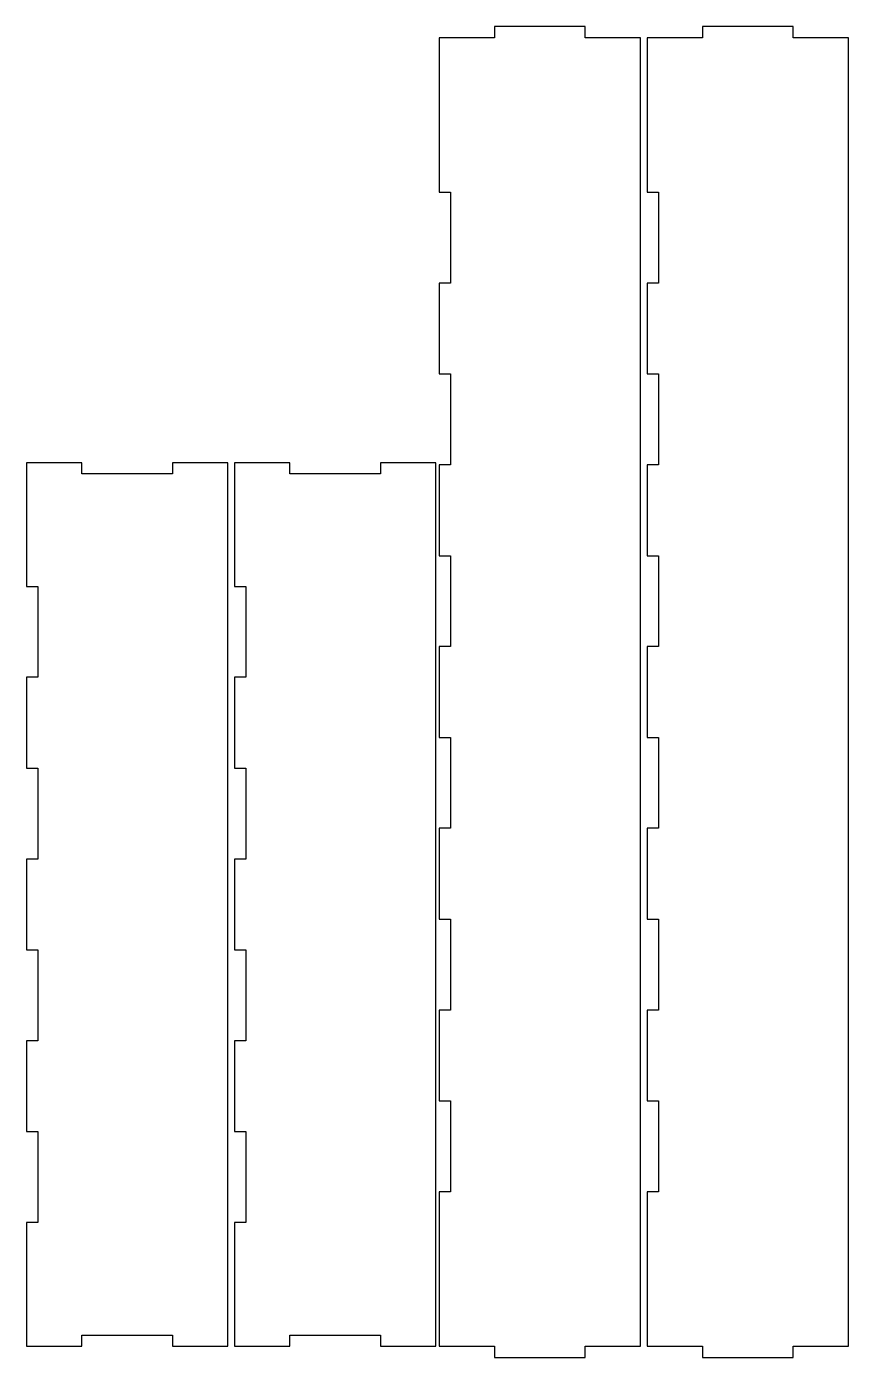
# Model space of a CAD drawing. Header units: millimetres. Extents: x 620 to 988, y 181 to 776.
import ezdxf

# ---------------------------------------------------------------- set-up
doc = ezdxf.new("R2010")
doc.units = ezdxf.units.MM
doc.header["$MEASUREMENT"] = 0
for name, color, linetype in [('back_outsideCutPath', 7, 'CONTINUOUS'), ('front_outsideCutPath', 7, 'CONTINUOUS'), ('left_outsideCutPath', 7, 'CONTINUOUS'), ('right_outsideCutPath', 7, 'CONTINUOUS')]:
    doc.layers.add(name, color=color, linetype=linetype)

msp = doc.modelspace()

# ---------------------------------------------------------------- linework, layer by layer
at = {"layer": 'back_outsideCutPath'}
for p, q in [((738.14, 581), (713.45, 581)), ((713.45, 581), (713.45, 525.69)), ((738.14, 576), (738.14, 581)), ((803.45, 581), (778.77, 581)), ((778.77, 581), (778.77, 576)), ((803.45, 186), (803.45, 581)), ((778.77, 576), (738.14, 576)), ((713.45, 525.69), (718.45, 525.69)), ((718.45, 525.69), (718.45, 485.06)), ((718.45, 485.06), (713.45, 485.06)), ((713.45, 485.06), (713.45, 444.44)), ((713.45, 444.44), (718.45, 444.44)), ((718.45, 444.44), (718.45, 403.81)), ((718.45, 403.81), (713.45, 403.81)), ((713.45, 403.81), (713.45, 363.19)), ((713.45, 363.19), (718.45, 363.19)), ((718.45, 363.19), (718.45, 322.56)), ((718.45, 322.56), (713.45, 322.56)), ((713.45, 322.56), (713.45, 281.94)), ((713.45, 281.94), (718.45, 281.94)), ((718.45, 281.94), (718.45, 241.31)), ((718.45, 241.31), (713.45, 241.31)), ((713.45, 241.31), (713.45, 200.69)), ((713.45, 200.69), (713.45, 186)), ((738.14, 186), (738.14, 191)), ((738.14, 191), (778.77, 191)), ((778.77, 191), (778.77, 186)), ((713.45, 186), (738.14, 186)), ((778.77, 186), (803.45, 186))]:
    msp.add_line(p, q, dxfattribs=at)
at = {"layer": 'front_outsideCutPath'}
for p, q in [((645.14, 581), (620.45, 581)), ((620.45, 581), (620.45, 525.69)), ((645.14, 576), (645.14, 581)), ((710.45, 581), (685.77, 581)), ((685.77, 581), (685.77, 576)), ((710.45, 186), (710.45, 581)), ((685.77, 576), (645.14, 576)), ((620.45, 525.69), (625.45, 525.69)), ((625.45, 525.69), (625.45, 485.06)), ((625.45, 485.06), (620.45, 485.06)), ((620.45, 485.06), (620.45, 444.44)), ((620.45, 444.44), (625.45, 444.44)), ((625.45, 444.44), (625.45, 403.81)), ((625.45, 403.81), (620.45, 403.81)), ((620.45, 403.81), (620.45, 363.19)), ((620.45, 363.19), (625.45, 363.19)), ((625.45, 363.19), (625.45, 322.56)), ((625.45, 322.56), (620.45, 322.56)), ((620.45, 322.56), (620.45, 281.94)), ((620.45, 281.94), (625.45, 281.94)), ((625.45, 281.94), (625.45, 241.31)), ((625.45, 241.31), (620.45, 241.31)), ((620.45, 241.31), (620.45, 200.69)), ((620.45, 200.69), (620.45, 186)), ((645.14, 186), (645.14, 191)), ((645.14, 191), (685.77, 191)), ((685.77, 191), (685.77, 186)), ((620.45, 186), (645.14, 186)), ((685.77, 186), (710.45, 186))]:
    msp.add_line(p, q, dxfattribs=at)
at = {"layer": 'left_outsideCutPath'}
for p, q in [((870.31, 776), (829.69, 776)), ((829.69, 776), (829.69, 771)), ((870.31, 771), (870.31, 776)), ((829.69, 771), (805, 771)), ((805, 771), (805, 701.94)), ((895, 771), (870.31, 771)), ((895, 186), (895, 771)), ((805, 701.94), (810, 701.94)), ((810, 701.94), (810, 661.31)), ((810, 661.31), (805, 661.31)), ((805, 661.31), (805, 620.69)), ((805, 620.69), (810, 620.69)), ((810, 620.69), (810, 580.06)), ((810, 580.06), (805, 580.06)), ((805, 580.06), (805, 539.44)), ((805, 539.44), (810, 539.44)), ((810, 539.44), (810, 498.81)), ((810, 498.81), (805, 498.81)), ((805, 498.81), (805, 458.19)), ((805, 458.19), (810, 458.19)), ((810, 458.19), (810, 417.56)), ((810, 417.56), (805, 417.56)), ((805, 417.56), (805, 376.94)), ((805, 376.94), (810, 376.94)), ((810, 376.94), (810, 336.31)), ((810, 336.31), (805, 336.31)), ((805, 336.31), (805, 295.69)), ((805, 295.69), (810, 295.69)), ((810, 295.69), (810, 255.06)), ((810, 255.06), (805, 255.06)), ((805, 255.06), (805, 214.44)), ((805, 214.44), (805, 186)), ((805, 186), (829.69, 186)), ((829.69, 186), (829.69, 181)), ((870.31, 181), (870.31, 186)), ((870.31, 186), (895, 186)), ((829.69, 181), (870.31, 181))]:
    msp.add_line(p, q, dxfattribs=at)
at = {"layer": 'right_outsideCutPath'}
for p, q in [((963.31, 776), (922.69, 776)), ((922.69, 776), (922.69, 771)), ((963.31, 771), (963.31, 776)), ((922.69, 771), (898, 771)), ((898, 771), (898, 701.94)), ((988, 771), (963.31, 771)), ((988, 186), (988, 771)), ((898, 701.94), (903, 701.94)), ((903, 701.94), (903, 661.31)), ((903, 661.31), (898, 661.31)), ((898, 661.31), (898, 620.69)), ((898, 620.69), (903, 620.69)), ((903, 620.69), (903, 580.06)), ((903, 580.06), (898, 580.06)), ((898, 580.06), (898, 539.44)), ((898, 539.44), (903, 539.44)), ((903, 539.44), (903, 498.81)), ((903, 498.81), (898, 498.81)), ((898, 498.81), (898, 458.19)), ((898, 458.19), (903, 458.19)), ((903, 458.19), (903, 417.56)), ((903, 417.56), (898, 417.56)), ((898, 417.56), (898, 376.94)), ((898, 376.94), (903, 376.94)), ((903, 376.94), (903, 336.31)), ((903, 336.31), (898, 336.31)), ((898, 336.31), (898, 295.69)), ((898, 295.69), (903, 295.69)), ((903, 295.69), (903, 255.06)), ((903, 255.06), (898, 255.06)), ((898, 255.06), (898, 214.44)), ((898, 214.44), (898, 186)), ((898, 186), (922.69, 186)), ((922.69, 186), (922.69, 181)), ((963.31, 181), (963.31, 186)), ((963.31, 186), (988, 186)), ((922.69, 181), (963.31, 181))]:
    msp.add_line(p, q, dxfattribs=at)

doc.saveas('drawing.dxf')
